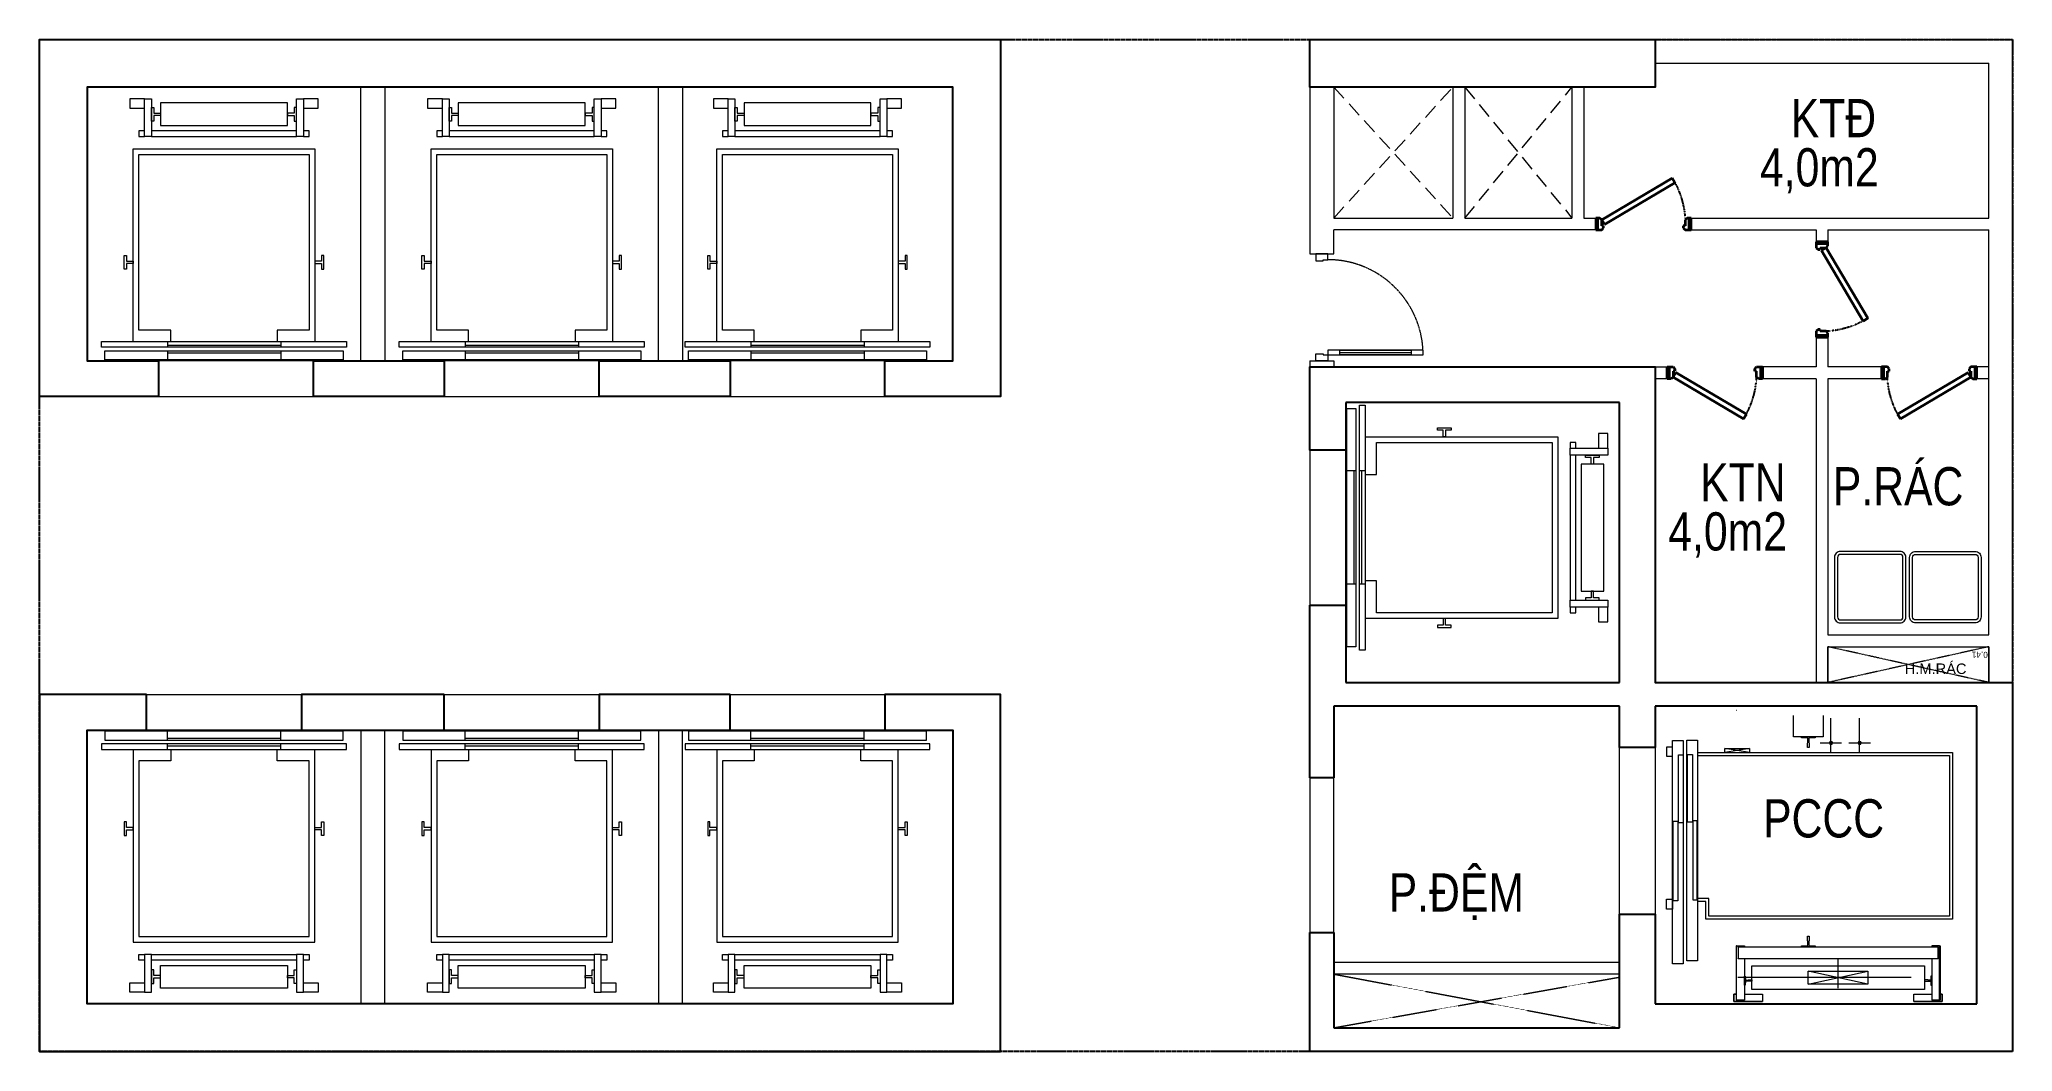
# Model space of a CAD drawing. Header units: millimetres. Extents: x 0 to 16570, y 0 to 8500.
import ezdxf
from ezdxf.enums import TextEntityAlignment as Align

# ---------------------------------------------------------------- set-up
doc = ezdxf.new("R2010")
doc.units = ezdxf.units.MM
for name, pattern in [('HIDDEN', [9.525, 6.35, -3.175]), ('x_tmkt_z1$0$HIDDEN', [9.525, 6.35, -3.175]), ('x_tmkt_z1$0$HIDDEN3', [0.2, 0.1, -0.1]), ('x_tmkt_z1$0$XREF MB$0$HIDDEN', [0.375, 0.25, -0.125]), ('x_tmkt_z1$0$Xref Y2-Y4 ME$0$Xref MB Y2.Y4$0$Xr_truc thang N3 tang dien hinh$0$T-Can ho$0$HIDDEN3', [0.2, 0.1, -0.1])]:
    doc.linetypes.add(name, pattern=pattern)
doc.layers.get('0').update_dxf_attribs({"color": 231})
for name, color, linetype, lineweight in [('A-WALL-INT', 31, 'Continuous', 20), ('x_tmkt_z1$0$A-LITE', 9, 'Continuous', 9), ('x_tmkt_z1$0$A-TEXT', 255, 'Continuous', 25), ('x_tmkt_z1$0$A-WALL', 1, 'Continuous', 13)]:
    doc.layers.add(name, color=color, linetype=linetype, lineweight=lineweight)
for name, color, linetype in [('MDI-BAO-TM', 3, 'HIDDEN'), ('x_tmkt_z1$0$A-CONC', 2, 'Continuous'), ('x_tmkt_z1$0$A-DOOR', 142, 'Continuous')]:
    doc.layers.add(name, color=color, linetype=linetype)
doc.styles.add('x_tmkt_z1$0$MDI_Chu Thuong', font='arial.ttf', dxfattribs={"width": 0.8})
doc.styles.add('x_tmkt_z1$0$Xref Y2-Y4 ME$0$Xref MB Y2.Y4$0$Xr_truc thang N3 tang dien hinh$0$T-Can ho$0$Arial', font='arial.ttf')

# ---------------------------------------------------------------- blocks, each defined once
blk = doc.blocks.new('x_tmkt_z1$0$x_loithangmay')
for p, q in [((-160, 500), (-110, 500)), ((-130, -500), (-130, 500)), ((-80, 500), (0, 500)), ((-60, -500), (-60, 500)), ((-160, -500), (-110, -500)), ((-80, -500), (0, -500))]:
    blk.add_line(p, q)
at = {"flags": 128}
for points in [[(-110, -1080), (-160, -1080), (-160, 1080), (-110, 1080)], [(-80, 1050), (0, 1050), (0, -1050), (-80, -1050)], [(-850, 860), (-800, 860), (-800, 880), (-920, 880), (-920, 860), (-870, 860), (-870, 800), (-850, 800)], [(-2220, 830), (-2300, 830), (-2300, 700), (-2220, 700)], [(-1970, 640), (-2020, 640), (-2020, -640), (-1970, -640), (-1970, 640), (-2300, 640), (-2300, 700), (-1970, 700)], [(-1970, 750), (-2020, 750), (-2020, 700), (-1970, 700)], [(-2065, 560), (-2265, 560), (-2265, -560), (-2065, -560)], [(-2155, 620), (-2105, 620), (-2105, 640), (-2225, 640), (-2225, 620), (-2175, 620), (-2175, 560), (-2155, 560)], [(-1970, -700), (-2020, -700), (-2020, -750), (-1970, -750), (-1970, -700), (-2300, -700), (-2300, -640), (-1970, -640)], [(-2155, -620), (-2105, -620), (-2105, -640), (-2225, -640), (-2225, -620), (-2175, -620), (-2175, -560), (-2155, -560)], [(-2220, -700), (-2300, -700), (-2300, -830), (-2220, -830)], [(-850, -860), (-800, -860), (-800, -880), (-920, -880), (-920, -860), (-870, -860), (-870, -800), (-850, -800)]]:
    blk.add_lwpolyline(points, close=True, dxfattribs=at)
for points in [[(-160, -800), (-1860, -800), (-1860, 800), (-160, 800)], [(-160, -470), (-260, -470), (-260, -750), (-1810, -750), (-1810, 750), (-260, 750), (-260, 470), (-160, 470)]]:
    blk.add_lwpolyline(points, dxfattribs=at)
blk = doc.blocks.new('x_tmkt_z1$0$s1_cuaky_830')
at = {"lineweight": 35, "extrusion": (0, 0, -1)}
for p, q in [((18500, -3596), (18400, -3596)), ((18400, -3596), (18400, -3611)), ((18500, -3611), (18400, -3611)), ((18400, -3611), (18400, -3628)), ((18400, -3611), (18490, -3611)), ((18400, -3628), (18415, -3646)), ((18500, -3611), (18500, -3596)), ((18500, -3646), (18500, -3611)), ((18104, -3731), (18065, -3754)), ((18415, -4346), (18065, -3754)), ((18454, -4323), (18104, -3731)), ((18415, -3646), (18465, -3646)), ((18465, -3646), (18465, -3661)), ((18465, -3661), (18483, -3661)), ((18483, -3661), (18500, -3646)), ((18415, -4346), (18400, -4363)), ((18400, -4363), (18400, -4381)), ((18400, -4381), (18500, -4381)), ((18400, -4381), (18400, -4396)), ((18490, -4381), (18400, -4381)), ((18400, -4396), (18500, -4396)), ((18454, -4323), (18415, -4346)), ((18465, -4346), (18415, -4346)), ((18465, -4331), (18465, -4346)), ((18483, -4331), (18465, -4331)), ((18500, -4346), (18483, -4331)), ((18500, -4381), (18500, -4346)), ((18500, -4396), (18500, -4381))]:
    blk.add_line(p, q, dxfattribs=at)
at = {"linetype": 'x_tmkt_z1$0$HIDDEN3', "extrusion": (0, 0, -1)}
blk.add_arc((-18445, -4361), 716, 57.9031, 87.5657, dxfattribs=at)
blk = doc.blocks.new('x_tmkt_z1$0$s1_thungrac')
for points in [[(19311, -9385), (18811, -9385, -0.414214), (18761, -9335), (18761, -8835, -0.414214), (18811, -8785), (19311, -8785, -0.414214), (19361, -8835), (19361, -9335, -0.414214)], [(19311, -9360), (18811, -9360, -0.414214), (18786, -9335), (18786, -8835, -0.414214), (18811, -8810), (19311, -8810, -0.414214), (19336, -8835), (19336, -9335, -0.414214)]]:
    blk.add_lwpolyline(points, format="xyb", close=True)
blk = doc.blocks.new('*U18')
blk.add_line((-70, 100), (-70, 700))
for points in [[(-50, 0), (-50, 800), (-90, 800), (-90, 0)], [(-50, 100), (-90, 100), (-90, 700), (-50, 700)], [(-900, -100), (-840, -100), (-840, -40), (-850, -40), (-850, 0), (-900, 0)], [(0, -100), (-60, -100), (-60, -40), (-50, -40), (-50, 0), (0, 0)]]:
    blk.add_lwpolyline(points, close=True)
at = {"linetype": 'x_tmkt_z1$0$XREF MB$0$HIDDEN'}
blk.add_arc((-50, 0), 800, 90, 180, dxfattribs=at)
blk = doc.blocks.new('*U20')
blk.add_lwpolyline([(0, 0), (0, 300), (1350, 300), (1350, 0)], close=True)
at = {"linetype": 'x_tmkt_z1$0$Xref Y2-Y4 ME$0$Xref MB Y2.Y4$0$Xr_truc thang N3 tang dien hinh$0$T-Can ho$0$HIDDEN3'}
for points in [[(0, 0), (1350, 300)], [(0, 300), (1350, 0)]]:
    blk.add_lwpolyline(points, dxfattribs=at)
at = {"style": 'x_tmkt_z1$0$Xref Y2-Y4 ME$0$Xref MB Y2.Y4$0$Xr_truc thang N3 tang dien hinh$0$T-Can ho$0$Arial'}
blk.add_text('0.41', height=50, dxfattribs=at).set_placement((7, 43))
blk.add_attdef('--', text='', height=88, dxfattribs=at).set_placement((127, 190), align=Align.MIDDLE_CENTER)
blk = doc.blocks.new('x_tmkt_z1$0$THANG TÀNG DH_dwg_MB DH 5T TC 180$0$2_thang maycuon$0$Z$W__23185-2265523-MẶT BẰNG TẦNG 08-11')
at = {"flags": 128}
blk.add_lwpolyline([(57, -89), (-57, -89), (-57, -81), (-4.75, -78), (-4.75, -41.25), (-8, -38), (-8, 0), (8, 0), (8, -38), (4.75, -41.25), (4.75, -78), (57, -81)], close=True, dxfattribs=at)
blk = doc.blocks.new('A$C3f64c698')
at = {"layer": 'x_tmkt_z1$0$A-CONC'}
for p, q in [((5200, -3050), (2900, -3050)), ((5200, -5400), (5200, -3050)), ((2600, -6200), (2600, -4750)), ((2600, -4750), (2900, -4750)), ((2900, -4750), (2900, -5400)), ((2900, -5400), (5200, -5400)), ((5200, -5600), (2800, -5600)), ((2800, -5600), (2800, -6200)), ((5200, -5946), (5200, -5600)), ((5500, -5600), (5500, -5946)), ((8200, -5600), (5500, -5600)), ((8200, -8100), (8200, -5600)), ((5500, -5946), (5200, -5946)), ((2800, -6200), (2600, -6200)), ((5200, -8300), (5200, -7346)), ((5200, -7346), (5500, -7346)), ((5500, -7346), (5500, -8100)), ((2600, -8500), (2600, -7500)), ((2600, -7500), (2800, -7500)), ((2800, -7500), (2800, -8300)), ((5500, -8100), (8200, -8100)), ((2800, -8300), (5200, -8300)), ((8500, -8500), (2600, -8500))]:
    blk.add_line(p, q, dxfattribs=at)
for points in [[(-970, -2700), (-400, -2700), (-400, -400), (-7670, -400), (-7670, -2700), (-7070, -2700), (-7070, -3000), (-8070, -3000), (-8070, 0), (0, 0), (0, -3000), (-970, -3000)], [(2600, 0), (5500, 0), (5500, -400), (2600, -400)], [(-5770, -3000), (-5770, -2700), (-4670, -2700), (-4670, -3000)], [(-3370, -3000), (-3370, -2700), (-2270, -2700), (-2270, -3000)]]:
    blk.add_lwpolyline(points, close=True, dxfattribs=at)
blk.add_lwpolyline([(2900, -3050), (2900, -3450), (2600, -3450), (2600, -2750), (5500, -2750), (5500, -5400), (8500, -5400), (8500, -8500)], dxfattribs=at)
at = {"layer": 'x_tmkt_z1$0$A-CONC', "elevation": 0}
for points in [[(-7170, -5500), (-8070, -5500), (-8070, -8500), (0, -8500), (0, -5500), (-970, -5500), (-970, -5800), (-400, -5800), (-400, -8100), (-7670, -8100), (-7670, -5800), (-7170, -5800)], [(-4670, -5500), (-5870, -5500), (-5870, -5800), (-4670, -5800)], [(-2270, -5500), (-3370, -5500), (-3370, -5800), (-2270, -5800)]]:
    blk.add_lwpolyline(points, close=True, dxfattribs=at)
at = {"layer": 'x_tmkt_z1$0$A-LITE', "linetype": 'x_tmkt_z1$0$HIDDEN', "ltscale": 20}
for p, q in [((2800, -400), (3800, -1500)), ((2800, -1500), (3800, -400)), ((3900, -1500), (4800, -400)), ((3900, -400), (4800, -1500))]:
    blk.add_line(p, q, dxfattribs=at)
at = {"layer": 'x_tmkt_z1$0$A-LITE', "ltscale": 0.3, "extrusion": (0, 0, -1)}
for p, q in [((6182, -5637), (6178, -5637)), ((6975, -5990), (6975, -5700)), ((7216, -5990), (7216, -5700)), ((6885, -5908), (7065, -5908)), ((7126, -5908), (7306, -5908)), ((7035, -7969), (7035, -7719)), ((7648, -7879), (6194, -7879)), ((7285, -7934), (6785, -7824))]:
    blk.add_line(p, q, dxfattribs=at)
at = {"layer": 'x_tmkt_z1$0$A-LITE', "ltscale": 0.3}
for points in [[(-5770, -3000), (-5770, -2700), (-7070, -2700), (-7070, -3000)], [(-3370, -3000), (-3370, -2700), (-4670, -2700), (-4670, -3000)], [(-970, -3000), (-970, -2700), (-2270, -2700), (-2270, -3000)], [(2600, -4750), (2900, -4750), (2900, -3450), (2600, -3450)], [(-5870, -5500), (-5870, -5800), (-7170, -5800), (-7170, -5500)], [(-3370, -5500), (-3370, -5800), (-4670, -5800), (-4670, -5500)], [(-970, -5500), (-970, -5800), (-2270, -5800), (-2270, -5500)], [(5200, -5946), (5500, -5946), (5500, -7346), (5200, -7346)], [(2800, -6200), (2600, -6200), (2600, -7500), (2800, -7500)]]:
    blk.add_lwpolyline(points, close=True, dxfattribs=at)
at = {"layer": 'x_tmkt_z1$0$A-LITE', "ltscale": 0.3, "extrusion": (0, 0, -1), "flags": 128}
for points in [[(-6910, -5679), (-6910, -5858), (-6660, -5858), (-6660, -5679)], [(-5645, -5964), (-5645, -5944), (-5595, -5944), (-5595, -6019), (-5645, -6019)], [(-5855, -7739), (-5765, -7739), (-5765, -5884), (-5855, -5884), (-5855, -7739)], [(-6290, -5954), (-6085, -5989), (-6085, -5954), (-6290, -5954), (-6290, -5989), (-6085, -5954)], [(-5735, -6579), (-5695, -6579), (-5695, -6009), (-5735, -6009)], [(-5855, -5989), (-7995, -5989), (-7995, -7389), (-5925, -7389), (-5925, -7239), (-5855, -7239)], [(-5855, -6014), (-7970, -6014), (-7970, -7364), (-5950, -7364), (-5950, -7214), (-5855, -7214)], [(-6182, -7611), (-6178, -7611), (-6178, -8069), (-6182, -8069), (-6185, -8069), (-6193, -8069), (-6185, -8069), (-6182, -8069), (-6182, -7611), (-6185, -7611), (-6193, -7611), (-6245, -7611), (-6248, -7611), (-6248, -7621)], [(-7887, -7611), (-7885, -7611), (-7877, -7611), (-7824, -7611), (-7822, -7611), (-7822, -7621)], [(-7892, -8069), (-7887, -8069), (-7887, -7611), (-7892, -7611), (-7892, -8069), (-7887, -8069), (-7885, -8069), (-7877, -8069), (-7824, -8069), (-7822, -8069)], [(-6248, -7721), (-6248, -8069), (-6193, -8069), (-6248, -8069)], [(-6195, -7623), (-6195, -7627), (-6195, -7631), (-6195, -7639), (-6195, -7702), (-6195, -7711), (-6195, -7714), (-6195, -7718), (-7875, -7718), (-7875, -7714), (-7875, -7711), (-7875, -7702), (-7875, -7639), (-7875, -7631), (-7875, -7627), (-7875, -7623)], [(-7875, -7718), (-7875, -7721), (-6195, -7721), (-6195, -7718)], [(-7822, -7721), (-7822, -8069), (-7824, -8069), (-7877, -8069), (-7885, -8069), (-7887, -8069)], [(-6785, -7934), (-6785, -7824), (-7285, -7824), (-7285, -7934), (-6785, -7934), (-7285, -7824)], [(-6248, -8019), (-6400, -8019), (-6400, -8079), (-6160, -8079), (-6160, -8019), (-6178, -8019), (-6160, -8019), (-6160, -8079), (-6400, -8079)], [(-7670, -8079), (-7910, -8079), (-7910, -8019), (-7892, -8019), (-7910, -8019), (-7910, -8079), (-7670, -8079), (-7670, -8019), (-7822, -8019)]]:
    blk.add_lwpolyline(points, dxfattribs=at)
for points in [[(-5645, -7764), (-5645, -5889), (-5735, -5889), (-5735, -7764)], [(-5771, -6574), (-5771, -6004), (-5813, -6004), (-5813, -6574)], [(-5650, -7234), (-5650, -6564), (-5690, -6564), (-5690, -7234)], [(-5850, -6559), (-5850, -7229), (-5818, -7229), (-5818, -6559)], [(-5595, -7304), (-5595, -7219), (-5645, -7219), (-5645, -7304)], [(-6195, -7621), (-7875, -7621), (-7875, -7623), (-6195, -7623)], [(-6842, -7621), (-6728, -7621), (-6728, -7613), (-6780, -7610), (-6780, -7573), (-6777, -7570), (-6777, -7532), (-6793, -7532), (-6793, -7570), (-6789, -7573), (-6789, -7610), (-6842, -7613)], [(-6310, -7779), (-7760, -7779), (-7760, -7979), (-6310, -7979)], [(-6257, -7908), (-6255, -7942), (-6248, -7942), (-6248, -7867), (-6255, -7867), (-6257, -7900), (-6279, -7900), (-6280, -7899), (-6310, -7899), (-6310, -7909), (-6280, -7909), (-6279, -7908)], [(-7813, -7908), (-7815, -7942), (-7822, -7942), (-7822, -7867), (-7815, -7867), (-7813, -7900), (-7791, -7900), (-7790, -7899), (-7760, -7899), (-7760, -7909), (-7790, -7909), (-7791, -7908)], [(-7887, -8016), (-7887, -8016)]]:
    blk.add_lwpolyline(points, close=True, dxfattribs=at)
at = {"layer": 'x_tmkt_z1$0$A-LITE', "linetype": 'x_tmkt_z1$0$HIDDEN', "ltscale": 0.3}
for points in [[(2800, -7850), (5200, -8300)], [(2800, -8300), (5200, -7875)]]:
    blk.add_lwpolyline(points, dxfattribs=at)
at = {"layer": 'x_tmkt_z1$0$A-LITE', "ltscale": 0.3, "extrusion": (0, 0, -1)}
for centre in [(-6975, -5908), (-7216, -5908)]:
    blk.add_circle(centre, 13, dxfattribs=at)
at = {"layer": 'x_tmkt_z1$0$A-WALL'}
for p, q in [((5500, 0), (8500, 0)), ((8500, -5400), (8500, 0)), ((5500, -200), (6850, -200)), ((5500, -200), (8300, -200)), ((8300, -1500), (8300, -200)), ((2600, -400), (2600, -1800)), ((2800, -400), (2800, -1500)), ((3800, -400), (3800, -1500)), ((3900, -400), (3900, -1500)), ((4800, -400), (4800, -1500)), ((4900, -400), (4900, -1500)), ((2800, -1500), (3800, -1500)), ((5000, -1600), (2800, -1600)), ((3900, -1500), (4800, -1500)), ((4900, -1500), (5000, -1500)), ((5000, -1500), (5000, -1600)), ((5800, -1500), (5800, -1600)), ((5800, -1500), (8300, -1500)), ((5800, -1600), (6850, -1600)), ((6850, -1600), (6850, -1700)), ((6950, -1600), (8300, -1600)), ((6950, -1600), (6950, -1700)), ((8300, -5000), (8300, -1600)), ((6850, -1700), (6950, -1700)), ((6850, -2500), (6950, -2500)), ((6850, -2500), (6850, -2750)), ((6950, -2500), (6950, -2750)), ((2600, -2700), (2600, -2750)), ((2800, -2700), (2800, -2750)), ((5500, -2750), (5600, -2750)), ((5600, -2850), (5600, -2750)), ((6400, -2850), (6400, -2750)), ((6850, -2750), (6400, -2750)), ((7400, -2750), (6950, -2750)), ((7400, -2750), (7400, -2850)), ((8300, -2750), (8200, -2750)), ((8200, -2750), (8200, -2850)), ((5600, -2850), (5500, -2850)), ((6850, -2850), (6400, -2850)), ((6850, -2850), (6850, -5400)), ((6950, -2850), (6950, -5000)), ((7400, -2850), (6950, -2850)), ((8300, -2850), (8200, -2850)), ((6950, -5100), (6950, -5400)), ((8300, -5400), (8300, -5100))]:
    blk.add_line(p, q, dxfattribs=at)
for points in [[(-5170, -400), (-5170, -2700), (-5370, -2700), (-5370, -400)], [(-2670, -400), (-2670, -2700), (-2870, -2700), (-2870, -400)], [(-5170, -8100), (-5170, -5800), (-5370, -5800), (-5370, -8100)], [(-2670, -8100), (-2670, -5800), (-2870, -5800), (-2870, -8100)], [(2800, -7750), (5200, -7750), (5200, -7850), (2800, -7850)]]:
    blk.add_lwpolyline(points, close=True, dxfattribs=at)
for points in [[(2600, -1800), (2800, -1800), (2800, -1600)], [(2600, -2700), (2800, -2700)], [(6950, -5000), (8300, -5000)], [(6950, -5100), (8300, -5100)]]:
    blk.add_lwpolyline(points, dxfattribs=at)
at = {"color": 7, "xscale": 1.000257109844843, "yscale": 1.000257109844843, "zscale": 1.000257109844843, "rotation": 270.0023196006857}
blk.add_blockref('*U18', (2750, -2700), dxfattribs=at)
at = {"layer": 'x_tmkt_z1$0$A-DOOR', "ltscale": 0.3}
for p, rotation in [((9396, 16900), 270), ((25350, -6096), 180), ((3804, -21250), 89.99999999999997)]:
    blk.add_blockref('x_tmkt_z1$0$s1_cuaky_830', p, dxfattribs=dict(at, rotation=rotation))
at = {"layer": 'x_tmkt_z1$0$A-DOOR', "ltscale": 0.3, "xscale": -1, "rotation": 270}
blk.add_blockref('x_tmkt_z1$0$s1_cuaky_830', (9996, -21250), dxfattribs=at)
at = {"layer": 'x_tmkt_z1$0$A-LITE', "ltscale": 0.3, "yscale": 0.952168083658612, "zscale": 0.952168083658612}
for p, xscale, rotation in [((-6520, -2690), 0.952168083658612, 270), ((-4020, -2690), 0.952168083658612, 270), ((-1620, -2690), 0.952168083658612, 270), ((2910, -4100), 0.952168083658612, 180), ((-6520, -5810), -0.952168083658612, 270), ((-4020, -5810), -0.952168083658612, 270), ((-1620, -5810), -0.952168083658612, 270)]:
    blk.add_blockref('x_tmkt_z1$0$x_loithangmay', p, dxfattribs=dict(at, xscale=xscale, rotation=rotation))
at = {"layer": 'x_tmkt_z1$0$A-LITE', "linetype": 'x_tmkt_z1$0$HIDDEN', "ltscale": 0.3, "xscale": -1, "rotation": 90}
blk.add_blockref('x_tmkt_z1$0$s1_thungrac', (-1780, 14461), dxfattribs=at)
at = {"layer": 'x_tmkt_z1$0$A-LITE', "linetype": 'x_tmkt_z1$0$HIDDEN', "ltscale": 0.3, "rotation": 270}
blk.add_blockref('x_tmkt_z1$0$s1_thungrac', (17021, 14461), dxfattribs=at)
at = {"layer": 'x_tmkt_z1$0$A-LITE', "linetype": 'x_tmkt_z1$0$HIDDEN', "ltscale": 0.3}
ref = blk.add_blockref('*U20', (8300, -5100), dxfattribs=dict(at, rotation=179.9966043141499))
ref.add_attrib('--', 'H.M.RÁC', dxfattribs={"layer": '0', "height": 88, "rotation": 359.9966, "style": 'x_tmkt_z1$0$Xref Y2-Y4 ME$0$Xref MB Y2.Y4$0$Xr_truc thang N3 tang dien hinh$0$T-Can ho$0$Arial'}).set_placement((7854, -5285, 0), align=Align.MIDDLE_CENTER)
at = {"layer": 'x_tmkt_z1$0$A-LITE', "ltscale": 0.3, "extrusion": (0, 0, -1), "xscale": -1, "zscale": -1, "rotation": 180.0016094043318}
blk.add_blockref('x_tmkt_z1$0$THANG TÀNG DH_dwg_MB DH 5T TC 180$0$2_thang maycuon$0$Z$W__23185-2265523-MẶT BẰNG TẦNG 08-11', (-6785, -5947), dxfattribs=at)
at = {"layer": 'x_tmkt_z1$0$A-TEXT', "ltscale": 0.3, "style": 'x_tmkt_z1$0$MDI_Chu Thuong', "width": 0.8}
for s, p in [('KTĐ', (6637, -821)), ('4,0m2', (6379, -1234)), ('KTN', (5877, -3880)), ('P.RÁC', (6991, -3913)), ('4,0m2', (5609, -4292)), ('PCCC', (6405, -6702)), ('P.ĐỆM', (3261, -7324))]:
    blk.add_text(s, height=321, dxfattribs=at).set_placement(p)

msp = doc.modelspace()

# ---------------------------------------------------------------- linework, layer by layer
at = {"layer": 'MDI-BAO-TM', "elevation": 0}
msp.add_lwpolyline([(0, 8500), (16570, 8500), (16570, 0), (0, 0)], close=True, dxfattribs=at)

# ---------------------------------------------------------------- block references
at = {"layer": 'A-WALL-INT'}
msp.add_blockref('A$C3f64c698', (8070, 8500), dxfattribs=at)

doc.saveas('drawing.dxf')
